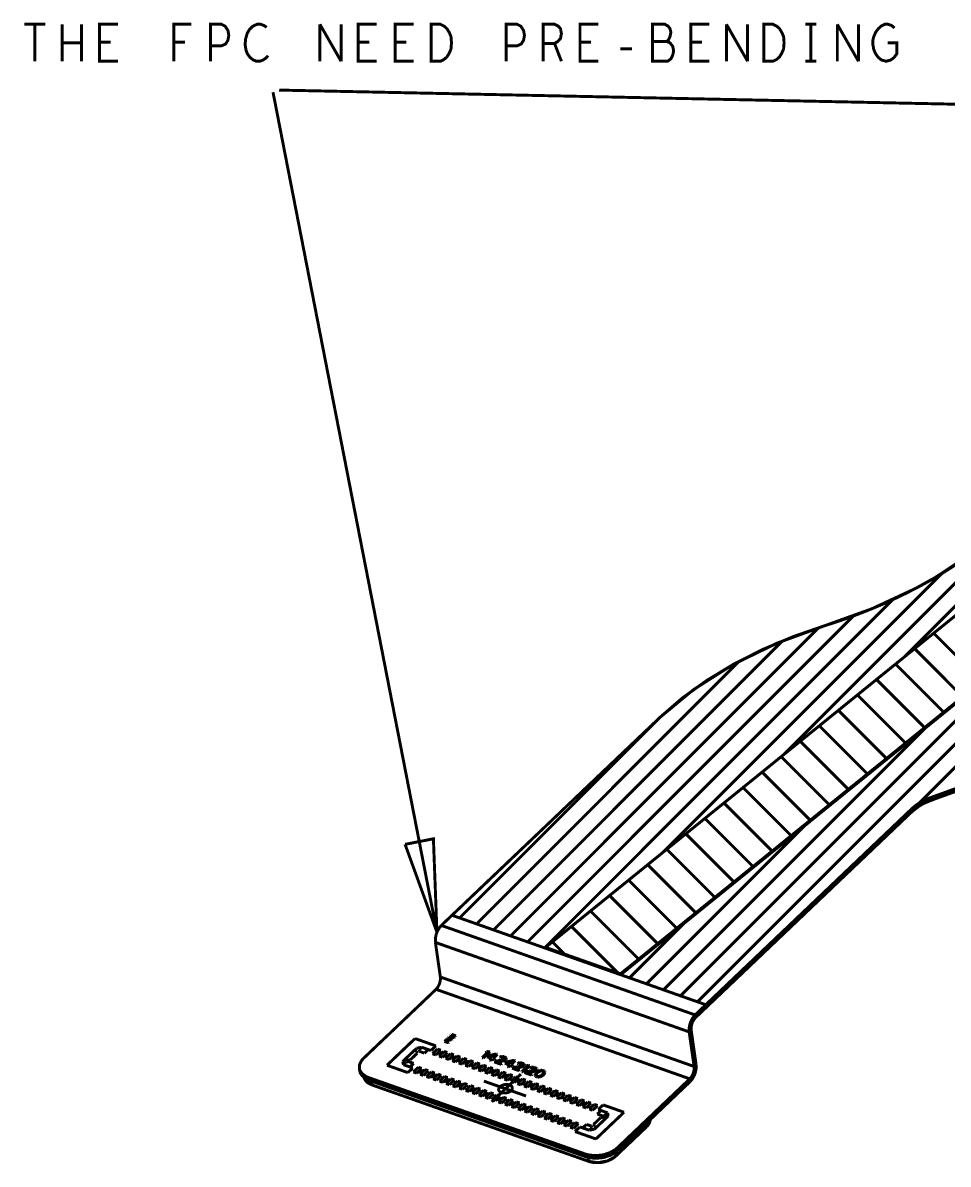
# Model space of a CAD drawing. Header units: millimetres. Extents: x 3885 to 4350, y -149 to 182.
# Drawn here: x 4231.19 to 4271.26, y -52.79 to -3.39 of the extents above; entities that cross this region are included whole.
import ezdxf

# ---------------------------------------------------------------- set-up
doc = ezdxf.new("R2010")
doc.units = ezdxf.units.MM
doc.header["$LTSCALE"] = 23.1
doc.layers.get('0').update_dxf_attribs({"linetype": 'CONTINUOUS'})

msp = doc.modelspace()

# ---------------------------------------------------------------- linework, layer by layer
at = {"const_width": 0.127}
for points in [[(4231.254, -3.454), (4232.17, -3.454)], [(4231.712, -3.454), (4231.712, -5.054)], [(4232.894, -5.054), (4232.894, -3.454)], [(4233.73, -3.454), (4233.73, -5.054)], [(4235.31, -5.054), (4234.514, -5.054), (4234.514, -3.454), (4235.31, -3.454)], [(4237.735, -5.054), (4237.735, -3.454), (4238.491, -3.454)], [(4239.315, -5.054), (4239.315, -3.454), (4239.793, -3.454), (4239.952, -3.534), (4240.071, -3.721), (4240.111, -3.934), (4240.071, -4.147), (4239.972, -4.307), (4239.793, -4.387), (4239.315, -4.387)], [(4241.751, -3.587), (4241.632, -3.507), (4241.492, -3.454), (4241.333, -3.454), (4241.154, -3.534), (4241.015, -3.667), (4240.915, -3.827), (4240.836, -4.094), (4240.816, -4.334), (4240.856, -4.574), (4240.915, -4.734), (4241.035, -4.894), (4241.174, -5.001), (4241.313, -5.054), (4241.452, -5.054), (4241.592, -5.001), (4241.711, -4.921), (4241.811, -4.814)], [(4244.056, -3.454), (4244.971, -5.054)], [(4244.056, -5.054), (4244.056, -3.454)], [(4244.971, -5.054), (4244.971, -3.454)], [(4246.512, -5.054), (4245.716, -5.054), (4245.716, -3.454), (4246.512, -3.454)], [(4248.112, -5.054), (4247.316, -5.054), (4247.316, -3.454), (4248.112, -3.454)], [(4252.117, -5.054), (4252.117, -3.454), (4252.594, -3.454), (4252.753, -3.534), (4252.873, -3.721), (4252.913, -3.934), (4252.873, -4.147), (4252.773, -4.307), (4252.594, -4.387), (4252.117, -4.387)], [(4253.717, -5.054), (4253.717, -3.454), (4254.214, -3.454), (4254.373, -3.534), (4254.473, -3.641), (4254.513, -3.854), (4254.473, -4.067), (4254.354, -4.201), (4254.214, -4.281), (4253.717, -4.281)], [(4256.113, -5.054), (4255.317, -5.054), (4255.317, -3.454), (4256.113, -3.454)], [(4259.075, -4.201), (4259.154, -4.121), (4259.214, -3.987), (4259.254, -3.801), (4259.214, -3.641), (4259.134, -3.534), (4258.995, -3.454), (4258.458, -3.454), (4258.458, -5.054), (4259.114, -5.054), (4259.254, -4.947), (4259.333, -4.787), (4259.373, -4.601), (4259.333, -4.414), (4259.214, -4.254), (4259.075, -4.201), (4258.458, -4.201)], [(4260.914, -5.054), (4260.118, -5.054), (4260.118, -3.454), (4260.914, -3.454)], [(4261.658, -3.454), (4262.574, -5.054)], [(4261.658, -5.054), (4261.658, -3.454)], [(4262.574, -5.054), (4262.574, -3.454)], [(4265.078, -3.454), (4265.555, -3.454)], [(4265.316, -3.454), (4265.316, -5.054)], [(4266.459, -3.454), (4267.374, -5.054)], [(4266.459, -5.054), (4266.459, -3.454)], [(4267.374, -5.054), (4267.374, -3.454)], [(4268.636, -4.254), (4269.034, -4.254), (4269.034, -4.734), (4268.915, -4.894), (4268.775, -5.001), (4268.576, -5.054), (4268.377, -5.001), (4268.238, -4.894), (4268.119, -4.734), (4268.039, -4.547), (4267.999, -4.334), (4267.999, -4.147), (4268.039, -3.987), (4268.119, -3.801), (4268.238, -3.641), (4268.357, -3.534), (4268.517, -3.454), (4268.656, -3.454), (4268.815, -3.507), (4268.934, -3.614)], [(4233.73, -4.254), (4232.894, -4.254)], [(4234.992, -4.227), (4234.514, -4.227)], [(4238.212, -4.227), (4237.735, -4.227)], [(4246.193, -4.227), (4245.716, -4.227)], [(4247.794, -4.227), (4247.316, -4.227)], [(4254.214, -4.281), (4254.513, -5.054)], [(4255.795, -4.227), (4255.317, -4.227)], [(4260.595, -4.227), (4260.118, -4.227)], [(4257.057, -4.521), (4257.574, -4.521)], [(4265.078, -5.054), (4265.555, -5.054)], [(4249.123, -42.756), (4242.024, -6.391)], [(4292.129, -7.342), (4242.291, -6.302)], [(4264.143, -35.062), (4291.263, -7.942)], [(4269.361, -30.84), (4292.148, -8.053)], [(4295.395, -9.774), (4253.826, -43.411)], [(4257.07, -44.555), (4298.187, -11.284)], [(4257.076, -44.594), (4298.192, -11.323)], [(4265.917, -29.485), (4267.946, -28.757), (4269.837, -27.878), (4270.721, -27.387), (4272.344, -26.313), (4273.751, -25.132)], [(4270.732, -27.381), (4270.998, -27.221), (4271.259, -27.058), (4271.558, -26.864), (4271.809, -26.695), (4272.054, -26.524), (4272.337, -26.318)], [(4258.925, -39.284), (4270.976, -27.234)], [(4270.012, -37.158), (4280.312, -26.859)], [(4269.861, -27.865), (4270.002, -27.791), (4270.141, -27.715), (4270.28, -27.639), (4270.417, -27.562), (4270.553, -27.485), (4270.698, -27.4)], [(4270.698, -27.4), (4270.732, -27.381)], [(4267.956, -28.753), (4268.26, -28.625), (4268.562, -28.494), (4268.909, -28.336), (4269.202, -28.197), (4269.491, -28.055), (4269.826, -27.884)], [(4269.826, -27.884), (4269.861, -27.865)], [(4253.782, -43.433), (4268.852, -28.362)], [(4253.046, -43.173), (4267.154, -29.065)], [(4265.917, -29.485), (4266.241, -29.382), (4266.563, -29.275), (4266.934, -29.145), (4267.249, -29.029), (4267.561, -28.91), (4267.938, -28.76)], [(4267.938, -28.76), (4267.956, -28.753)], [(4270.446, -36.945), (4273.327, -35.939), (4275.994, -34.805), (4278.418, -33.571), (4280.746, -32.16), (4282.865, -30.629), (4284.739, -29.006)], [(4270.625, -36.882), (4274.278, -35.559), (4277.685, -33.967), (4279.277, -33.079), (4282.202, -31.138), (4284.739, -29.006)], [(4270.642, -37), (4274.295, -35.677), (4277.702, -34.085), (4279.294, -33.196), (4282.218, -31.256), (4284.756, -29.124)], [(4252.31, -42.913), (4265.655, -29.568)], [(4265.917, -29.485), (4264.564, -29.953), (4263.227, -30.516), (4261.969, -31.153), (4260.803, -31.858), (4259.742, -32.622), (4258.792, -33.444)], [(4265.917, -29.485), (4263.85, -30.24), (4261.945, -31.166), (4260.246, -32.243), (4258.792, -33.444)], [(4260.406, -45.768), (4276.582, -29.593)], [(4251.574, -42.654), (4264.085, -30.142)], [(4272.715, -31.895), (4270.631, -29.812)], [(4271.889, -32.563), (4269.806, -30.48)], [(4250.838, -42.394), (4262.21, -31.022)], [(4271.064, -33.231), (4268.98, -31.148)], [(4259.67, -45.509), (4273.925, -31.254)], [(4270.238, -33.899), (4268.155, -31.816)], [(4269.413, -34.567), (4267.329, -32.484)], [(4268.587, -35.235), (4266.504, -33.152)], [(4258.792, -33.444), (4249.313, -42.46)], [(4258.792, -33.444), (4249.776, -42.02)], [(4250.101, -42.135), (4258.792, -33.444)], [(4258.934, -45.249), (4270.25, -33.933)], [(4267.762, -35.903), (4265.678, -33.82)], [(4266.936, -36.571), (4264.853, -34.488)], [(4266.111, -37.239), (4264.028, -35.156)], [(4265.286, -37.907), (4263.202, -35.824)], [(4264.46, -38.575), (4262.377, -36.492)], [(4269.69, -37.404), (4270.011, -37.159), (4270.201, -37.053), (4270.625, -36.882)], [(4270.446, -36.945), (4270.269, -37.02), (4270.109, -37.102), (4269.955, -37.195), (4269.814, -37.297), (4269.69, -37.404)], [(4269.707, -37.522), (4270.028, -37.277), (4270.218, -37.171), (4270.642, -37)], [(4270.625, -36.882), (4270.642, -37)], [(4260.301, -46.334), (4269.69, -37.404)], [(4260.318, -46.452), (4269.707, -37.522)], [(4260.764, -45.894), (4269.69, -37.404)], [(4263.635, -39.243), (4261.551, -37.16)], [(4269.69, -37.404), (4269.707, -37.522)], [(4262.809, -39.911), (4260.726, -37.828)], [(4258.198, -44.99), (4265.033, -38.155)], [(4261.984, -40.579), (4259.9, -38.496)], [(4249.123, -42.756), (4248.97, -38.71), (4247.743, -38.95)], [(4247.743, -38.95), (4249.123, -42.756)], [(4261.158, -41.247), (4259.075, -39.164)], [(4260.333, -41.915), (4258.249, -39.831)], [(4259.507, -42.583), (4257.424, -40.499)], [(4258.682, -43.25), (4256.598, -41.167)], [(4249.776, -42.02), (4260.764, -45.894)], [(4257.856, -43.918), (4255.773, -41.835)], [(4249.056, -43.195), (4249.055, -43.028), (4249.091, -42.846), (4249.123, -42.756), (4249.208, -42.59), (4249.313, -42.46)], [(4260.301, -46.334), (4249.313, -42.46)], [(4256.96, -44.516), (4254.948, -42.503)], [(4257.462, -44.73), (4259.815, -42.377)], [(4260.044, -47.069), (4249.056, -43.195)], [(4249.056, -43.195), (4249.271, -44.692)], [(4253.826, -43.411), (4257.07, -44.555)], [(4253.832, -43.45), (4253.826, -43.411)], [(4253.832, -43.45), (4257.076, -44.594)], [(4254.654, -43.703), (4254.122, -43.171)], [(4249.084, -45.226), (4249.161, -45.132), (4249.223, -45.011), (4249.245, -44.946), (4249.272, -44.813), (4249.271, -44.692)], [(4249.271, -44.692), (4260.259, -48.566)], [(4257.076, -44.594), (4257.07, -44.555)], [(4249.084, -45.226), (4245.943, -48.214)], [(4249.084, -45.226), (4260.072, -49.101)], [(4260.301, -46.334), (4260.196, -46.464), (4260.111, -46.63), (4260.079, -46.72), (4260.042, -46.903), (4260.044, -47.069)], [(4260.318, -46.452), (4260.241, -46.547), (4260.179, -46.667), (4260.157, -46.733), (4260.13, -46.866), (4260.131, -46.986)], [(4260.301, -46.334), (4260.318, -46.452)], [(4260.044, -47.069), (4260.131, -46.986)], [(4260.131, -46.986), (4260.345, -48.484)], [(4246.959, -48.512), (4248.174, -47.356)], [(4248.174, -47.356), (4249.079, -47.675)], [(4249.445, -47.478), (4249.51, -47.417)], [(4249.626, -47.542), (4249.445, -47.478)], [(4249.532, -47.421), (4249.481, -47.47)], [(4249.481, -47.47), (4249.538, -47.49)], [(4249.51, -47.417), (4249.527, -47.405), (4249.549, -47.399)], [(4249.544, -47.415), (4249.532, -47.421)], [(4249.538, -47.49), (4249.589, -47.441)], [(4249.557, -47.412), (4249.544, -47.415)], [(4249.549, -47.399), (4249.573, -47.397)], [(4249.571, -47.414), (4249.557, -47.412)], [(4249.61, -47.452), (4249.561, -47.498)], [(4249.566, -47.363), (4249.582, -47.348)], [(4249.747, -47.427), (4249.566, -47.363)], [(4249.582, -47.418), (4249.571, -47.414)], [(4249.573, -47.397), (4249.587, -47.398)], [(4249.582, -47.348), (4249.763, -47.411)], [(4249.591, -47.424), (4249.582, -47.418)], [(4249.587, -47.398), (4249.602, -47.404)], [(4249.589, -47.441), (4249.594, -47.432)], [(4249.594, -47.432), (4249.591, -47.424)], [(4249.602, -47.404), (4249.611, -47.41), (4249.619, -47.424)], [(4249.604, -47.327), (4249.628, -47.304)], [(4249.784, -47.391), (4249.604, -47.327)], [(4249.619, -47.438), (4249.61, -47.452)], [(4249.619, -47.424), (4249.619, -47.438)], [(4249.628, -47.304), (4249.849, -47.294)], [(4249.868, -47.312), (4249.643, -47.32)], [(4249.643, -47.32), (4249.8, -47.376)], [(4249.696, -47.24), (4249.712, -47.225)], [(4249.849, -47.294), (4249.696, -47.24)], [(4249.712, -47.225), (4249.892, -47.289)], [(4249.763, -47.411), (4249.747, -47.427)], [(4249.749, -47.189), (4249.765, -47.174)], [(4249.76, -47.214), (4249.749, -47.189)], [(4249.791, -47.225), (4249.76, -47.214)], [(4249.765, -47.174), (4249.946, -47.237)], [(4249.78, -47.2), (4249.791, -47.225)], [(4249.929, -47.253), (4249.78, -47.2)], [(4249.8, -47.376), (4249.784, -47.391)], [(4249.892, -47.289), (4249.868, -47.312)], [(4249.946, -47.237), (4249.929, -47.253)], [(4260.044, -47.069), (4260.259, -48.566)], [(4248.239, -47.779), (4247.637, -48.351)], [(4248.146, -47.867), (4248.251, -47.904)], [(4248.464, -47.734), (4248.239, -47.779)], [(4248.251, -47.904), (4248.274, -47.988)], [(4248.342, -47.849), (4248.464, -47.734)], [(4248.358, -47.908), (4248.342, -47.849)], [(4248.584, -47.988), (4248.358, -47.908)], [(4248.867, -47.876), (4248.464, -47.734)], [(4248.746, -47.833), (4248.584, -47.988)], [(4249.079, -47.675), (4248.867, -47.876)], [(4248.931, -48.015), (4249.145, -47.812)], [(4249.291, -47.863), (4249.077, -48.067)], [(4249.145, -47.812), (4249.291, -47.863)], [(4249.214, -48.115), (4249.428, -47.912)], [(4249.574, -47.963), (4249.359, -48.167)], [(4249.428, -47.912), (4249.574, -47.963)], [(4249.561, -47.498), (4249.642, -47.527)], [(4249.642, -47.527), (4249.626, -47.542)], [(4251.082, -48.184), (4251.322, -47.956)], [(4251.422, -47.927), (4251.133, -48.202)], [(4251.229, -47.979), (4251.278, -47.932)], [(4251.322, -47.956), (4251.229, -47.979)], [(4251.278, -47.932), (4251.372, -47.909)], [(4251.372, -47.909), (4251.422, -47.927)], [(4245.943, -48.214), (4245.869, -48.295), (4245.776, -48.468), (4245.762, -48.644)], [(4247.637, -48.351), (4247.671, -48.488)], [(4247.793, -48.372), (4247.671, -48.488)], [(4247.835, -48.3), (4247.73, -48.263)], [(4247.89, -48.354), (4247.793, -48.372)], [(4247.973, -48.274), (4247.835, -48.3)], [(4248.116, -48.433), (4247.89, -48.354)], [(4247.954, -48.587), (4248.116, -48.433)], [(4248.274, -47.988), (4247.973, -48.274)], [(4249.077, -48.067), (4248.931, -48.015)], [(4249.359, -48.167), (4249.214, -48.115)], [(4249.497, -48.215), (4249.711, -48.011)], [(4249.642, -48.266), (4249.497, -48.215)], [(4249.856, -48.063), (4249.642, -48.266)], [(4249.711, -48.011), (4249.856, -48.063)], [(4249.78, -48.315), (4249.994, -48.111)], [(4249.925, -48.366), (4249.78, -48.315)], [(4250.139, -48.163), (4249.925, -48.366)], [(4249.994, -48.111), (4250.139, -48.163)], [(4250.063, -48.414), (4250.276, -48.211)], [(4250.208, -48.466), (4250.063, -48.414)], [(4250.422, -48.262), (4250.208, -48.466)], [(4250.276, -48.211), (4250.422, -48.262)], [(4250.345, -48.514), (4250.559, -48.311)], [(4250.705, -48.362), (4250.491, -48.565)], [(4250.559, -48.311), (4250.705, -48.362)], [(4250.628, -48.614), (4250.842, -48.41)], [(4250.987, -48.461), (4250.773, -48.665)], [(4250.842, -48.41), (4250.987, -48.461)], [(4251.133, -48.202), (4251.082, -48.184)], [(4251.286, -48.143), (4251.323, -48.108)], [(4251.488, -48.215), (4251.286, -48.143)], [(4251.323, -48.108), (4251.691, -48.022)], [(4251.382, -48.129), (4251.642, -48.068)], [(4251.525, -48.18), (4251.382, -48.129)], [(4251.402, -48.297), (4251.488, -48.215)], [(4251.453, -48.314), (4251.402, -48.297)], [(4251.539, -48.233), (4251.453, -48.314)], [(4251.642, -48.068), (4251.525, -48.18)], [(4251.623, -48.262), (4251.539, -48.233)], [(4251.742, -48.039), (4251.576, -48.197)], [(4251.576, -48.197), (4251.66, -48.227)], [(4251.604, -48.368), (4251.635, -48.339)], [(4251.907, -48.475), (4251.604, -48.368)], [(4251.66, -48.227), (4251.623, -48.262)], [(4251.635, -48.339), (4252.024, -48.275)], [(4251.691, -48.022), (4251.742, -48.039)], [(4252.048, -48.308), (4251.702, -48.362)], [(4251.702, -48.362), (4251.938, -48.445)], [(4251.834, -48.16), (4251.867, -48.14)], [(4251.876, -48.175), (4251.834, -48.16)], [(4251.867, -48.14), (4251.925, -48.128)], [(4251.911, -48.163), (4251.876, -48.175)], [(4251.938, -48.445), (4251.907, -48.475)], [(4251.949, -48.16), (4251.911, -48.163)], [(4251.925, -48.128), (4251.971, -48.128)], [(4251.997, -48.17), (4251.949, -48.16)], [(4251.971, -48.128), (4252.036, -48.143)], [(4252.031, -48.181), (4251.997, -48.17)], [(4252.024, -48.275), (4252.066, -48.258)], [(4252.067, -48.202), (4252.031, -48.181)], [(4252.036, -48.143), (4252.07, -48.155)], [(4252.083, -48.296), (4252.048, -48.308)], [(4252.061, -48.417), (4252.098, -48.381)], [(4252.262, -48.488), (4252.061, -48.417)], [(4252.066, -48.258), (4252.078, -48.246)], [(4252.08, -48.223), (4252.067, -48.202)], [(4252.07, -48.155), (4252.114, -48.179)], [(4252.078, -48.246), (4252.08, -48.223)], [(4252.116, -48.276), (4252.083, -48.296)], [(4252.098, -48.381), (4252.466, -48.295)], [(4252.114, -48.179), (4252.136, -48.202)], [(4252.129, -48.264), (4252.116, -48.276)], [(4252.145, -48.238), (4252.129, -48.264)], [(4252.136, -48.202), (4252.145, -48.238)], [(4252.157, -48.402), (4252.416, -48.341)], [(4252.3, -48.453), (4252.157, -48.402)], [(4252.416, -48.341), (4252.3, -48.453)], [(4252.516, -48.312), (4252.35, -48.47)], [(4252.35, -48.47), (4252.434, -48.5)], [(4252.466, -48.295), (4252.516, -48.312)], [(4252.608, -48.433), (4252.641, -48.413)], [(4252.65, -48.448), (4252.608, -48.433)], [(4252.641, -48.413), (4252.7, -48.401)], [(4252.686, -48.436), (4252.65, -48.448)], [(4252.723, -48.434), (4252.686, -48.436)], [(4252.7, -48.401), (4252.746, -48.401)], [(4252.771, -48.442), (4252.723, -48.434)], [(4252.746, -48.401), (4252.811, -48.416)], [(4252.805, -48.454), (4252.771, -48.442)], [(4252.841, -48.475), (4252.805, -48.454)], [(4252.811, -48.416), (4252.844, -48.428)], [(4252.854, -48.496), (4252.841, -48.475)], [(4252.844, -48.428), (4252.889, -48.452)], [(4252.889, -48.452), (4252.91, -48.475)], [(4252.91, -48.475), (4252.919, -48.511)], [(4245.762, -48.644), (4245.761, -48.64)], [(4245.778, -48.758), (4245.761, -48.64)], [(4245.761, -48.64), (4245.785, -48.728)], [(4245.778, -48.758), (4245.802, -48.846), (4245.906, -48.999)], [(4245.785, -48.728), (4245.889, -48.881), (4246.064, -49.003), (4246.173, -49.049)], [(4247.864, -48.831), (4246.959, -48.512)], [(4247.671, -48.488), (4248.075, -48.63)], [(4248.075, -48.63), (4247.864, -48.831)], [(4248.318, -48.599), (4248.104, -48.802)], [(4248.104, -48.802), (4248.25, -48.854)], [(4248.25, -48.854), (4248.464, -48.65)], [(4248.464, -48.65), (4248.318, -48.599)], [(4248.601, -48.698), (4248.387, -48.902)], [(4248.387, -48.902), (4248.532, -48.953)], [(4248.532, -48.953), (4248.746, -48.75)], [(4248.746, -48.75), (4248.601, -48.698)], [(4248.884, -48.798), (4248.67, -49.002)], [(4248.815, -49.053), (4249.029, -48.85)], [(4249.029, -48.85), (4248.884, -48.798)], [(4249.166, -48.898), (4248.952, -49.102)], [(4249.098, -49.153), (4249.312, -48.949)], [(4249.312, -48.949), (4249.166, -48.898)], [(4250.491, -48.565), (4250.345, -48.514)], [(4250.773, -48.665), (4250.628, -48.614)], [(4251.125, -48.51), (4250.911, -48.713)], [(4250.911, -48.713), (4251.056, -48.765)], [(4251.056, -48.765), (4251.27, -48.561)], [(4251.27, -48.561), (4251.125, -48.51)], [(4251.407, -48.61), (4251.194, -48.813)], [(4251.194, -48.813), (4251.339, -48.865)], [(4251.339, -48.865), (4251.553, -48.661)], [(4251.553, -48.661), (4251.407, -48.61)], [(4251.69, -48.709), (4251.476, -48.913)], [(4251.476, -48.913), (4251.622, -48.964)], [(4251.493, -50.098), (4252.76, -48.893)], [(4251.622, -48.964), (4251.836, -48.761)], [(4251.836, -48.761), (4251.69, -48.709)], [(4251.973, -48.809), (4251.759, -49.013)], [(4251.905, -49.064), (4252.119, -48.86)], [(4252.119, -48.86), (4251.973, -48.809)], [(4252.256, -48.909), (4252.042, -49.112)], [(4252.176, -48.57), (4252.262, -48.488)], [(4252.227, -48.587), (4252.176, -48.57)], [(4252.187, -49.164), (4252.401, -48.96)], [(4252.313, -48.505), (4252.227, -48.587)], [(4252.401, -48.96), (4252.256, -48.909)], [(4252.397, -48.535), (4252.313, -48.505)], [(4252.378, -48.641), (4252.409, -48.612)], [(4252.681, -48.748), (4252.378, -48.641)], [(4252.434, -48.5), (4252.397, -48.535)], [(4252.409, -48.612), (4252.799, -48.548)], [(4252.822, -48.581), (4252.477, -48.635)], [(4252.477, -48.635), (4252.712, -48.719)], [(4252.712, -48.719), (4252.681, -48.748)], [(4252.799, -48.548), (4252.84, -48.531)], [(4252.799, -48.789), (4253.039, -48.561)], [(4252.85, -48.807), (4252.799, -48.789)], [(4252.858, -48.569), (4252.822, -48.581)], [(4252.84, -48.531), (4252.852, -48.519)], [(4253.139, -48.532), (4252.85, -48.807)], [(4252.852, -48.519), (4252.854, -48.496)], [(4252.891, -48.549), (4252.858, -48.569)], [(4252.903, -48.537), (4252.891, -48.549)], [(4252.919, -48.511), (4252.903, -48.537)], [(4252.917, -48.831), (4252.948, -48.802)], [(4253.22, -48.938), (4252.917, -48.831)], [(4252.946, -48.584), (4252.995, -48.537)], [(4253.039, -48.561), (4252.946, -48.584)], [(4252.948, -48.802), (4253.337, -48.738)], [(4252.995, -48.537), (4253.088, -48.514)], [(4253.361, -48.771), (4253.015, -48.825)], [(4253.015, -48.825), (4253.251, -48.908)], [(4253.088, -48.514), (4253.139, -48.532)], [(4253.147, -48.623), (4253.18, -48.603)], [(4253.189, -48.638), (4253.147, -48.623)], [(4253.18, -48.603), (4253.238, -48.591)], [(4253.224, -48.626), (4253.189, -48.638)], [(4253.251, -48.908), (4253.22, -48.938)], [(4253.262, -48.624), (4253.224, -48.626)], [(4253.238, -48.591), (4253.284, -48.591)], [(4253.31, -48.632), (4253.262, -48.624)], [(4253.284, -48.591), (4253.349, -48.606)], [(4253.344, -48.644), (4253.31, -48.632)], [(4253.337, -48.738), (4253.379, -48.721)], [(4253.38, -48.665), (4253.344, -48.644)], [(4253.349, -48.606), (4253.383, -48.618)], [(4253.396, -48.759), (4253.361, -48.771)], [(4253.372, -48.903), (4253.364, -48.932)], [(4253.364, -48.932), (4253.371, -48.959)], [(4253.371, -48.959), (4253.395, -48.991)], [(4253.382, -48.882), (4253.372, -48.903)], [(4253.379, -48.721), (4253.391, -48.709)], [(4253.393, -48.686), (4253.38, -48.665)], [(4253.404, -48.85), (4253.382, -48.882)], [(4253.383, -48.618), (4253.427, -48.642)], [(4253.391, -48.709), (4253.393, -48.686)], [(4253.429, -48.739), (4253.396, -48.759)], [(4253.46, -48.798), (4253.404, -48.85)], [(4253.424, -48.897), (4253.421, -48.944)], [(4253.421, -48.944), (4253.434, -48.965)], [(4253.452, -48.859), (4253.424, -48.897)], [(4253.427, -48.642), (4253.449, -48.665)], [(4253.442, -48.727), (4253.429, -48.739)], [(4253.434, -48.965), (4253.469, -48.985)], [(4253.458, -48.701), (4253.442, -48.727)], [(4253.449, -48.665), (4253.458, -48.701)], [(4253.496, -48.818), (4253.452, -48.859)], [(4253.499, -48.771), (4253.46, -48.798)], [(4253.541, -48.786), (4253.496, -48.818)], [(4253.526, -48.757), (4253.499, -48.771)], [(4253.567, -48.739), (4253.526, -48.757)], [(4253.611, -48.763), (4253.541, -48.786)], [(4253.555, -48.992), (4253.626, -48.968)], [(4253.611, -48.73), (4253.567, -48.739)], [(4253.671, -48.728), (4253.611, -48.73)], [(4253.649, -48.76), (4253.611, -48.763)], [(4253.626, -48.968), (4253.671, -48.936)], [(4253.697, -48.769), (4253.649, -48.76)], [(4253.668, -48.983), (4253.707, -48.957)], [(4253.728, -48.74), (4253.671, -48.728)], [(4253.671, -48.936), (4253.714, -48.895)], [(4253.733, -48.79), (4253.697, -48.769)], [(4253.707, -48.957), (4253.763, -48.904)], [(4253.714, -48.895), (4253.743, -48.857)], [(4253.772, -48.763), (4253.728, -48.74)], [(4253.746, -48.81), (4253.733, -48.79)], [(4253.743, -48.857), (4253.746, -48.81)], [(4253.763, -48.904), (4253.785, -48.872)], [(4253.796, -48.796), (4253.772, -48.763)], [(4253.785, -48.872), (4253.795, -48.852)], [(4253.795, -48.852), (4253.803, -48.822)], [(4253.803, -48.822), (4253.796, -48.796)], [(4260.259, -48.566), (4260.26, -48.687), (4260.233, -48.82), (4260.21, -48.885), (4260.149, -49.006), (4260.072, -49.101)], [(4260.345, -48.484), (4260.347, -48.65), (4260.311, -48.832), (4260.279, -48.923), (4260.194, -49.089), (4260.089, -49.218)], [(4260.259, -48.566), (4260.345, -48.484)], [(4245.906, -48.999), (4246.08, -49.121), (4246.19, -49.167)], [(4245.973, -49.05), (4245.972, -49.045)], [(4246.039, -49.183), (4246.024, -49.163), (4246.011, -49.142), (4245.999, -49.12), (4245.988, -49.097), (4245.98, -49.074), (4245.973, -49.05)], [(4246.317, -49.367), (4246.039, -49.183), (4245.981, -49.051)], [(4246.317, -49.367), (4246.261, -49.345), (4246.207, -49.319), (4246.158, -49.29), (4246.113, -49.257), (4246.074, -49.222), (4246.039, -49.183)], [(4255.545, -52.354), (4246.173, -49.049)], [(4246.173, -49.049), (4246.19, -49.167)], [(4255.561, -52.471), (4246.19, -49.167)], [(4246.293, -49.203), (4246.317, -49.367)], [(4255.689, -52.671), (4246.317, -49.367)], [(4248.67, -49.002), (4248.815, -49.053)], [(4248.952, -49.102), (4249.098, -49.153)], [(4249.449, -48.998), (4249.235, -49.201)], [(4249.235, -49.201), (4249.381, -49.252)], [(4249.381, -49.252), (4249.595, -49.049)], [(4249.595, -49.049), (4249.449, -48.998)], [(4249.732, -49.097), (4249.518, -49.301)], [(4249.518, -49.301), (4249.664, -49.352)], [(4249.664, -49.352), (4249.877, -49.149)], [(4249.877, -49.149), (4249.732, -49.097)], [(4250.015, -49.197), (4249.801, -49.401)], [(4249.801, -49.401), (4249.946, -49.452)], [(4249.946, -49.452), (4250.16, -49.248)], [(4250.16, -49.248), (4250.015, -49.197)], [(4250.084, -49.5), (4250.298, -49.297)], [(4250.443, -49.348), (4250.229, -49.552)], [(4250.298, -49.297), (4250.443, -49.348)], [(4250.366, -49.6), (4250.58, -49.396)], [(4250.726, -49.448), (4250.512, -49.651)], [(4250.58, -49.396), (4250.726, -49.448)], [(4251.157, -49.2), (4252.981, -49.843)], [(4251.759, -49.013), (4251.905, -49.064)], [(4251.848, -49.444), (4251.819, -49.477), (4251.801, -49.513), (4251.793, -49.549), (4251.797, -49.586), (4251.812, -49.619), (4251.838, -49.649), (4251.873, -49.674), (4251.917, -49.694), (4251.968, -49.708), (4252.023, -49.714), (4252.08, -49.714), (4252.14, -49.706), (4252.196, -49.692), (4252.248, -49.672), (4252.294, -49.646), (4252.333, -49.615)], [(4252.333, -49.615), (4252.362, -49.581), (4252.381, -49.545), (4252.389, -49.509), (4252.385, -49.473), (4252.37, -49.44), (4252.344, -49.41), (4252.309, -49.385), (4252.264, -49.364), (4252.214, -49.351), (4252.159, -49.344), (4252.101, -49.345), (4252.042, -49.352), (4251.986, -49.366), (4251.934, -49.387), (4251.888, -49.413), (4251.848, -49.444)], [(4252.042, -49.112), (4252.187, -49.164)], [(4252.539, -49.009), (4252.325, -49.212)], [(4252.325, -49.212), (4252.47, -49.263)], [(4252.47, -49.263), (4252.684, -49.06)], [(4252.684, -49.06), (4252.539, -49.009)], [(4252.607, -49.312), (4252.822, -49.108)], [(4252.753, -49.363), (4252.607, -49.312)], [(4252.967, -49.159), (4252.753, -49.363)], [(4252.822, -49.108), (4252.967, -49.159)], [(4252.89, -49.411), (4253.104, -49.208)], [(4253.036, -49.463), (4252.89, -49.411)], [(4253.25, -49.259), (4253.036, -49.463)], [(4253.104, -49.208), (4253.25, -49.259)], [(4253.173, -49.511), (4253.387, -49.308)], [(4253.532, -49.359), (4253.318, -49.563)], [(4253.387, -49.308), (4253.532, -49.359)], [(4253.395, -48.991), (4253.439, -49.015)], [(4253.439, -49.015), (4253.495, -49.027)], [(4253.456, -49.611), (4253.67, -49.407)], [(4253.469, -48.985), (4253.518, -48.994)], [(4253.495, -49.027), (4253.556, -49.024)], [(4253.518, -48.994), (4253.555, -48.992)], [(4253.556, -49.024), (4253.6, -49.015)], [(4253.6, -49.015), (4253.641, -48.998)], [(4253.815, -49.459), (4253.601, -49.662)], [(4253.641, -48.998), (4253.668, -48.983)], [(4253.67, -49.407), (4253.815, -49.459)], [(4260.072, -49.101), (4256.931, -52.088)], [(4260.089, -49.218), (4256.948, -52.206)], [(4260.072, -49.101), (4260.089, -49.218)], [(4250.229, -49.552), (4250.084, -49.5)], [(4250.512, -49.651), (4250.366, -49.6)], [(4250.649, -49.7), (4250.863, -49.496)], [(4250.795, -49.751), (4250.649, -49.7)], [(4251.008, -49.547), (4250.795, -49.751)], [(4250.863, -49.496), (4251.008, -49.547)], [(4250.932, -49.8), (4251.146, -49.596)], [(4251.077, -49.851), (4250.932, -49.8)], [(4251.291, -49.647), (4251.077, -49.851)], [(4251.146, -49.596), (4251.291, -49.647)], [(4251.215, -49.899), (4251.429, -49.696)], [(4251.36, -49.95), (4251.215, -49.899)], [(4251.574, -49.747), (4251.36, -49.95)], [(4251.429, -49.696), (4251.574, -49.747)], [(4251.497, -49.999), (4251.712, -49.795)], [(4251.857, -49.847), (4251.643, -50.05)], [(4251.712, -49.795), (4251.857, -49.847)], [(4251.994, -49.895), (4251.78, -50.099)], [(4251.926, -50.15), (4252.14, -49.946)], [(4252.14, -49.946), (4251.994, -49.895)], [(4253.318, -49.563), (4253.173, -49.511)], [(4253.601, -49.662), (4253.456, -49.611)], [(4253.738, -49.711), (4253.953, -49.507)], [(4253.884, -49.762), (4253.738, -49.711)], [(4254.098, -49.558), (4253.884, -49.762)], [(4253.953, -49.507), (4254.098, -49.558)], [(4254.235, -49.607), (4254.021, -49.81)], [(4254.021, -49.81), (4254.167, -49.862)], [(4254.167, -49.862), (4254.381, -49.658)], [(4254.381, -49.658), (4254.235, -49.607)], [(4254.518, -49.706), (4254.304, -49.91)], [(4254.304, -49.91), (4254.45, -49.961)], [(4254.45, -49.961), (4254.664, -49.758)], [(4254.664, -49.758), (4254.518, -49.706)], [(4254.801, -49.806), (4254.587, -50.01)], [(4254.732, -50.061), (4254.946, -49.857)], [(4254.946, -49.857), (4254.801, -49.806)], [(4255.084, -49.906), (4254.87, -50.109)], [(4255.015, -50.161), (4255.229, -49.957)], [(4255.229, -49.957), (4255.084, -49.906)], [(4251.643, -50.05), (4251.497, -49.999)], [(4251.78, -50.099), (4251.926, -50.15)], [(4252.277, -49.995), (4252.063, -50.198)], [(4252.063, -50.198), (4252.208, -50.25)], [(4252.208, -50.25), (4252.422, -50.046)], [(4252.422, -50.046), (4252.277, -49.995)], [(4252.56, -50.094), (4252.346, -50.298)], [(4252.346, -50.298), (4252.491, -50.349)], [(4252.491, -50.349), (4252.705, -50.146)], [(4252.705, -50.146), (4252.56, -50.094)], [(4252.843, -50.194), (4252.628, -50.398)], [(4252.628, -50.398), (4252.774, -50.449)], [(4252.774, -50.449), (4252.988, -50.245)], [(4252.988, -50.245), (4252.843, -50.194)], [(4253.125, -50.294), (4252.911, -50.497)], [(4253.057, -50.549), (4253.271, -50.345)], [(4253.271, -50.345), (4253.125, -50.294)], [(4253.194, -50.597), (4253.408, -50.393)], [(4253.554, -50.445), (4253.34, -50.648)], [(4253.408, -50.393), (4253.554, -50.445)], [(4254.587, -50.01), (4254.732, -50.061)], [(4254.87, -50.109), (4255.015, -50.161)], [(4255.367, -50.006), (4255.152, -50.209)], [(4255.152, -50.209), (4255.298, -50.26)], [(4255.298, -50.26), (4255.512, -50.057)], [(4255.512, -50.057), (4255.367, -50.006)], [(4255.649, -50.105), (4255.435, -50.309)], [(4255.435, -50.309), (4255.581, -50.36)], [(4255.581, -50.36), (4255.795, -50.156)], [(4255.795, -50.156), (4255.649, -50.105)], [(4255.932, -50.205), (4255.718, -50.409)], [(4255.718, -50.409), (4255.863, -50.46)], [(4255.863, -50.46), (4256.078, -50.256)], [(4256.078, -50.256), (4255.932, -50.205)], [(4256.318, -50.228), (4256.106, -50.429)], [(4256.106, -50.429), (4256.511, -50.571)], [(4257.223, -50.547), (4256.318, -50.228)], [(4252.911, -50.497), (4253.057, -50.549)], [(4253.34, -50.648), (4253.194, -50.597)], [(4253.477, -50.697), (4253.691, -50.493)], [(4253.622, -50.748), (4253.477, -50.697)], [(4253.836, -50.545), (4253.622, -50.748)], [(4253.691, -50.493), (4253.836, -50.545)], [(4253.76, -50.797), (4253.974, -50.593)], [(4253.905, -50.848), (4253.76, -50.797)], [(4254.119, -50.644), (4253.905, -50.848)], [(4253.974, -50.593), (4254.119, -50.644)], [(4254.042, -50.896), (4254.257, -50.693)], [(4254.188, -50.947), (4254.042, -50.896)], [(4254.402, -50.744), (4254.188, -50.947)], [(4254.257, -50.693), (4254.402, -50.744)], [(4254.325, -50.996), (4254.539, -50.792)], [(4254.685, -50.844), (4254.471, -51.047)], [(4254.539, -50.792), (4254.685, -50.844)], [(4254.608, -51.096), (4254.822, -50.892)], [(4254.968, -50.943), (4254.753, -51.147)], [(4254.822, -50.892), (4254.968, -50.943)], [(4256.208, -50.785), (4255.907, -51.071)], [(4256.544, -50.707), (4255.943, -51.28)], [(4256.008, -51.702), (4257.223, -50.547)], [(4256.066, -50.626), (4256.228, -50.471)], [(4256.292, -50.705), (4256.066, -50.626)], [(4256.347, -50.758), (4256.208, -50.785)], [(4256.389, -50.687), (4256.292, -50.705)], [(4256.452, -50.795), (4256.347, -50.758)], [(4256.511, -50.571), (4256.389, -50.687)], [(4256.511, -50.571), (4256.544, -50.707)], [(4258.352, -50.871), (4258.352, -50.914), (4258.198, -51.18)], [(4258.352, -50.913), (4258.341, -50.959), (4258.325, -51.005), (4258.302, -51.05), (4258.273, -51.095), (4258.238, -51.138), (4258.198, -51.18)], [(4258.355, -50.867), (4258.355, -50.874), (4258.354, -50.897), (4258.353, -50.904), (4258.352, -50.913)], [(4254.471, -51.047), (4254.325, -50.996)], [(4254.753, -51.147), (4254.608, -51.096)], [(4254.891, -51.195), (4255.105, -50.992)], [(4255.036, -51.247), (4254.891, -51.195)], [(4255.25, -51.043), (4255.036, -51.247)], [(4255.314, -51.182), (4255.103, -51.383)], [(4255.103, -51.383), (4256.008, -51.702)], [(4255.105, -50.992), (4255.25, -51.043)], [(4255.718, -51.325), (4255.314, -51.182)], [(4255.597, -51.071), (4255.435, -51.225)], [(4255.824, -51.151), (4255.597, -51.071)], [(4255.718, -51.325), (4255.84, -51.209)], [(4255.943, -51.28), (4255.718, -51.325)], [(4255.84, -51.209), (4255.824, -51.151)], [(4255.907, -51.071), (4255.93, -51.155)], [(4255.93, -51.155), (4256.035, -51.192)], [(4258.198, -51.18), (4256.867, -52.446), (4256.824, -52.484), (4256.773, -52.522), (4256.719, -52.557), (4256.66, -52.59), (4256.597, -52.62), (4256.53, -52.647)], [(4258.177, -51.037), (4258.198, -51.18)], [(4255.545, -52.354), (4255.666, -52.389)], [(4255.545, -52.354), (4255.561, -52.471)], [(4255.561, -52.471), (4255.682, -52.506), (4255.95, -52.54), (4256.232, -52.523), (4256.372, -52.497), (4256.635, -52.409), (4256.857, -52.281), (4256.948, -52.206)], [(4255.666, -52.389), (4255.932, -52.422), (4256.215, -52.406), (4256.355, -52.379), (4256.618, -52.291)], [(4256.618, -52.291), (4256.841, -52.164), (4256.931, -52.088)], [(4256.845, -52.289), (4256.867, -52.446)], [(4256.931, -52.088), (4256.948, -52.206)], [(4255.664, -52.501), (4255.689, -52.671)], [(4256.867, -52.446), (4256.529, -52.647), (4256.098, -52.73), (4255.689, -52.671)], [(4256.098, -52.73), (4256.025, -52.73), (4255.954, -52.726), (4255.883, -52.718), (4255.816, -52.706), (4255.751, -52.691), (4255.689, -52.671)], [(4256.53, -52.647), (4256.461, -52.67), (4256.391, -52.69), (4256.319, -52.706), (4256.246, -52.718), (4256.172, -52.726), (4256.098, -52.73)]]:
    msp.add_lwpolyline(points, dxfattribs=at)
for points in [[(4248.877, -5.054), (4248.877, -3.454), (4249.274, -3.454), (4249.434, -3.534), (4249.553, -3.641), (4249.653, -3.801), (4249.732, -3.987), (4249.752, -4.254), (4249.732, -4.521), (4249.653, -4.707), (4249.553, -4.867), (4249.434, -4.974), (4249.274, -5.054)], [(4263.278, -5.054), (4263.278, -3.454), (4263.676, -3.454), (4263.835, -3.534), (4263.955, -3.641), (4264.054, -3.801), (4264.134, -3.987), (4264.154, -4.254), (4264.134, -4.521), (4264.054, -4.707), (4263.955, -4.867), (4263.835, -4.974), (4263.676, -5.054)]]:
    msp.add_lwpolyline(points, close=True, dxfattribs=at)

doc.saveas('drawing.dxf')
